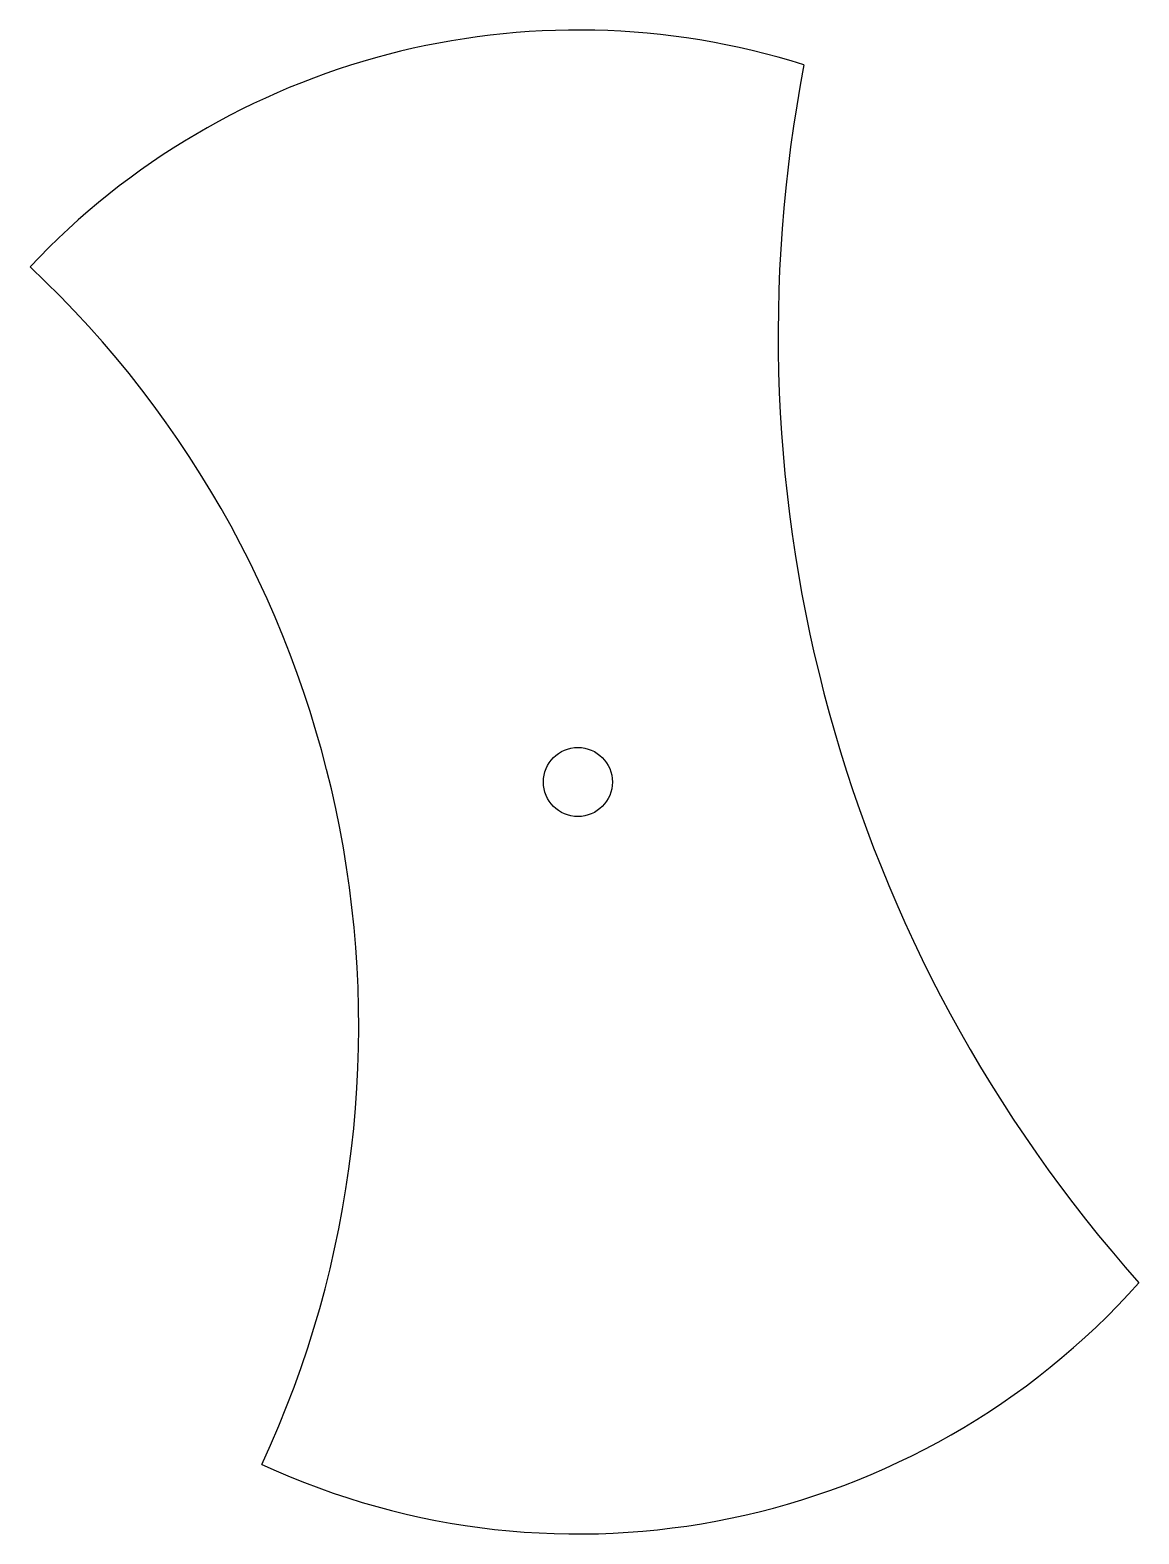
# Model space of a CAD drawing. Header units: millimetres. Extents: x -73 to 75, y -100 to 100.
import ezdxf

# ---------------------------------------------------------------- set-up
doc = ezdxf.new("R2010")
doc.units = ezdxf.units.MM

msp = doc.modelspace()

# ---------------------------------------------------------------- linework, layer by layer
msp.add_circle((0, 0), 4.59)
for centre, radius, start, end in [((0, 0), 100, 72.5089, 136.7466), ((216.24, 59.46), 189.61, 169.0799, 221.668), ((-167.63, -32.44), 138.49, 335.1012, 46.802), ((0, 0), 100, 245.1566, 318.239)]:
    msp.add_arc(centre, radius, start, end)

doc.saveas('drawing.dxf')
